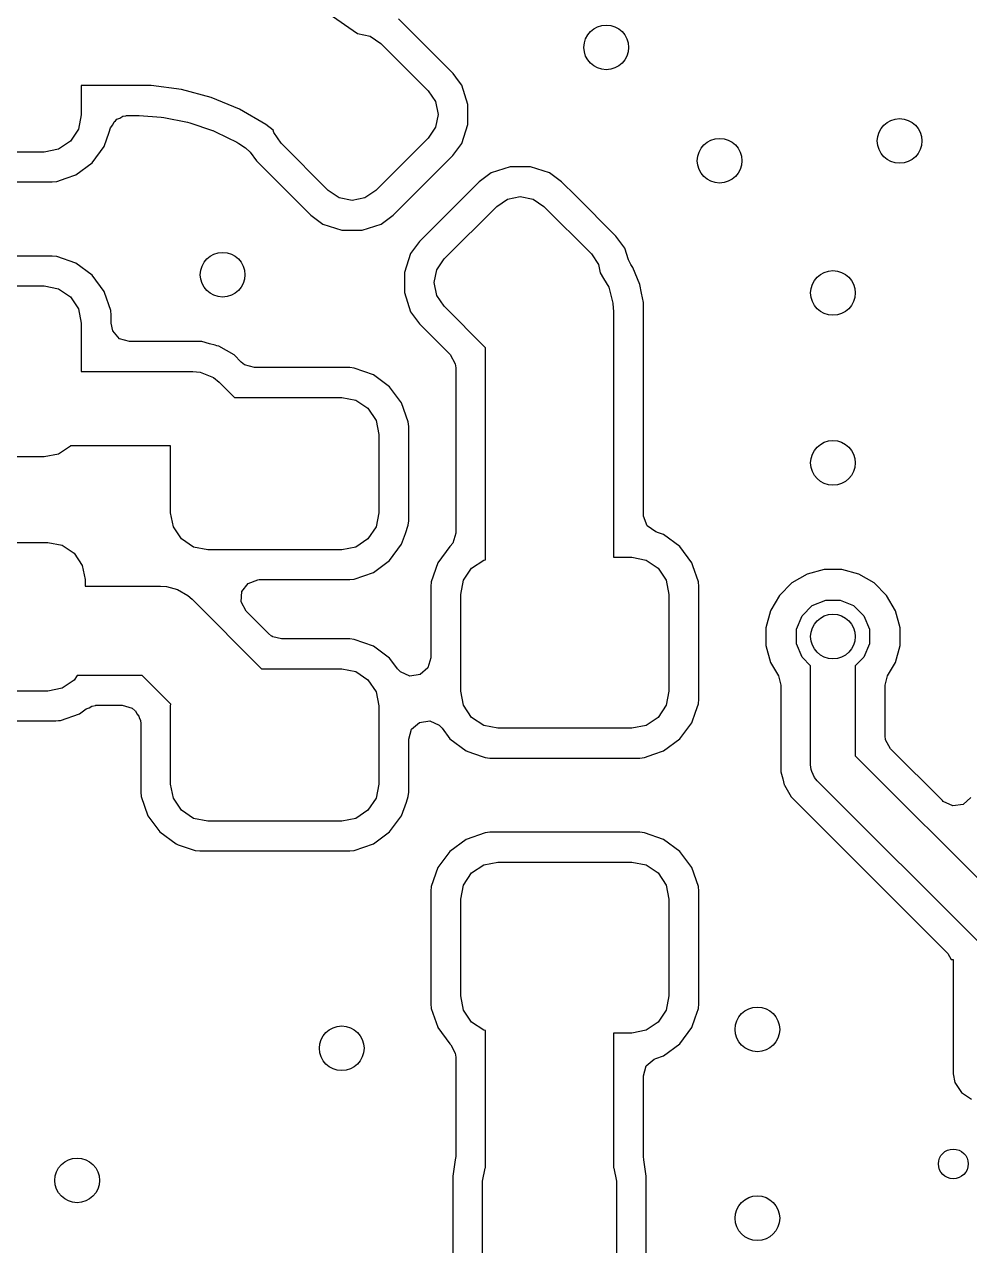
# Model space of a CAD drawing. Extents: x 4.94 to 6.9, y -4.14 to -2.94.
# Drawn here: x 5.7723 to 6.0224, y -3.698 to -3.3747 of the extents above; entities that cross this region are included whole.
import ezdxf

# ---------------------------------------------------------------- set-up
doc = ezdxf.new("R2010")
doc.units = 0
doc.header["$MEASUREMENT"] = 0
doc.layers.add('BLACK', color=7, linetype='CONTINUOUS')

msp = doc.modelspace()

# ---------------------------------------------------------------- linework, layer by layer
at = {"layer": 'BLACK', "linetype": 'CONTINUOUS'}
for p, q in [((5.85276, -3.37164), (5.86044, -3.3771)), ((5.88573, -3.38756), (5.87133, -3.37317)), ((5.86044, -3.3771), (5.86381, -3.37777)), ((5.86381, -3.37777), (5.86668, -3.37969)), ((5.86668, -3.37969), (5.87921, -3.39221)), ((5.88578, -3.38764), (5.88573, -3.38756)), ((5.88722, -3.38962), (5.88578, -3.38764)), ((5.80185, -3.39086), (5.7874, -3.39086)), ((5.7874, -3.39086), (5.7874, -3.39862)), ((5.8059, -3.39086), (5.80185, -3.39086)), ((5.80185, -3.39086), (5.80185, -3.39086)), ((5.80185, -3.39086), (5.80185, -3.39086)), ((5.81394, -3.39191), (5.8059, -3.39086)), ((5.88806, -3.39078), (5.88722, -3.38962)), ((5.8897, -3.39582), (5.88806, -3.39078)), ((5.82176, -3.39401), (5.81394, -3.39191)), ((5.82925, -3.39711), (5.82176, -3.39401)), ((5.87921, -3.39221), (5.88113, -3.39509)), ((5.83626, -3.40116), (5.82925, -3.39711)), ((5.88113, -3.39509), (5.88181, -3.39848)), ((5.8897, -3.40113), (5.8897, -3.39582)), ((5.7874, -3.39862), (5.78665, -3.40239)), ((5.79516, -3.40202), (5.7957, -3.40127)), ((5.7957, -3.40127), (5.79608, -3.40044)), ((5.79608, -3.40044), (5.79648, -3.40018)), ((5.79648, -3.40018), (5.79676, -3.39978)), ((5.79676, -3.39978), (5.79762, -3.39945)), ((5.79762, -3.39945), (5.79839, -3.39895)), ((5.79839, -3.39895), (5.79915, -3.39884)), ((5.79915, -3.39884), (5.79932, -3.39877)), ((5.79932, -3.39877), (5.79977, -3.39875)), ((5.79977, -3.39875), (5.80169, -3.39875)), ((5.80169, -3.39875), (5.80201, -3.39876)), ((5.80201, -3.39876), (5.8027, -3.39881)), ((5.8027, -3.39881), (5.80857, -3.39919)), ((5.80857, -3.39919), (5.8092, -3.39927)), ((5.8092, -3.39927), (5.81549, -3.40052)), ((5.81549, -3.40052), (5.81611, -3.40069)), ((5.81611, -3.40069), (5.8221, -3.40272)), ((5.83819, -3.40264), (5.83626, -3.40116)), ((5.88181, -3.39848), (5.88113, -3.40187)), ((5.88806, -3.40618), (5.8897, -3.40113)), ((5.78665, -3.40239), (5.78452, -3.40558)), ((5.79342, -3.407), (5.79474, -3.40323)), ((5.79474, -3.40323), (5.79516, -3.40202)), ((5.8221, -3.40272), (5.82218, -3.40275)), ((5.82218, -3.40275), (5.82277, -3.40299)), ((5.82277, -3.40299), (5.82603, -3.4046)), ((5.82603, -3.4046), (5.82852, -3.40583)), ((5.83832, -3.40326), (5.83819, -3.40264)), ((5.84024, -3.40613), (5.83832, -3.40326)), ((5.87921, -3.40474), (5.86529, -3.41866)), ((5.88113, -3.40187), (5.87921, -3.40474)), ((5.78133, -3.40772), (5.77756, -3.40846)), ((5.78452, -3.40558), (5.78133, -3.40772)), ((5.79024, -3.41131), (5.79342, -3.407)), ((5.82852, -3.40583), (5.82907, -3.40615)), ((5.82907, -3.40615), (5.82911, -3.40618)), ((5.82911, -3.40618), (5.83084, -3.40733)), ((5.83084, -3.40733), (5.83208, -3.40852)), ((5.85276, -3.41866), (5.84024, -3.40613)), ((5.88573, -3.40939), (5.88806, -3.40618)), ((5.77756, -3.40846), (5.74213, -3.40846)), ((5.83208, -3.40852), (5.83372, -3.41078)), ((5.83372, -3.41078), (5.84811, -3.42517)), ((5.86994, -3.42517), (5.88573, -3.40939)), ((5.78594, -3.41448), (5.79024, -3.41131)), ((5.89587, -3.41399), (5.89266, -3.41632)), ((5.90092, -3.41235), (5.89587, -3.41399)), ((5.89587, -3.41399), (5.89587, -3.41399)), ((5.90622, -3.41235), (5.90092, -3.41235)), ((5.90092, -3.41235), (5.90092, -3.41235)), ((5.90796, -3.41291), (5.90622, -3.41235)), ((5.90622, -3.41235), (5.90622, -3.41235)), ((5.91127, -3.41399), (5.90796, -3.41291)), ((5.91448, -3.41632), (5.91127, -3.41399)), ((5.91127, -3.41399), (5.91127, -3.41399)), ((5.73999, -3.41636), (5.7797, -3.41636)), ((5.7797, -3.41636), (5.78089, -3.41625)), ((5.78089, -3.41625), (5.78342, -3.41536)), ((5.78089, -3.41625), (5.78089, -3.41625)), ((5.78342, -3.41536), (5.78594, -3.41448)), ((5.89266, -3.41632), (5.87687, -3.43211)), ((5.89266, -3.41632), (5.89266, -3.41632)), ((5.91822, -3.42006), (5.91448, -3.41632)), ((5.91448, -3.41632), (5.91448, -3.41632)), ((5.85564, -3.42058), (5.85276, -3.41866)), ((5.85903, -3.42125), (5.85564, -3.42058)), ((5.86242, -3.42058), (5.85903, -3.42125)), ((5.86529, -3.41866), (5.86242, -3.42058)), ((5.89731, -3.42284), (5.90018, -3.42092)), ((5.90018, -3.42092), (5.90357, -3.42024)), ((5.90357, -3.42024), (5.90696, -3.42092)), ((5.90696, -3.42092), (5.90983, -3.42284)), ((5.92888, -3.43071), (5.91822, -3.42006)), ((5.88339, -3.43676), (5.89731, -3.42284)), ((5.90983, -3.42284), (5.92236, -3.43536)), ((5.84811, -3.42517), (5.85133, -3.42751)), ((5.86673, -3.42751), (5.86994, -3.42517)), ((5.85133, -3.42751), (5.85637, -3.42915)), ((5.85637, -3.42915), (5.85637, -3.42915)), ((5.85637, -3.42915), (5.86168, -3.42915)), ((5.86168, -3.42915), (5.86673, -3.42751)), ((5.86168, -3.42915), (5.86168, -3.42915)), ((5.87687, -3.43211), (5.87454, -3.43532)), ((5.87687, -3.43211), (5.87687, -3.43211)), ((5.93121, -3.43393), (5.92888, -3.43071)), ((5.7797, -3.436), (5.73999, -3.436)), ((5.78089, -3.43612), (5.7797, -3.436)), ((5.7797, -3.436), (5.7797, -3.436)), ((5.78594, -3.43788), (5.78089, -3.43612)), ((5.87454, -3.43532), (5.8729, -3.44037)), ((5.87454, -3.43532), (5.87454, -3.43532)), ((5.88147, -3.43963), (5.88339, -3.43676)), ((5.92236, -3.43536), (5.92428, -3.43824)), ((5.93222, -3.43703), (5.93121, -3.43393)), ((5.9328, -3.43823), (5.93222, -3.43703)), ((5.79024, -3.44106), (5.78594, -3.43788)), ((5.78594, -3.43788), (5.78594, -3.43788)), ((5.88079, -3.44302), (5.88147, -3.43963)), ((5.92428, -3.43824), (5.92471, -3.44041)), ((5.93331, -3.43899), (5.9328, -3.43823)), ((5.93518, -3.4435), (5.93331, -3.43899)), ((5.79342, -3.44536), (5.79024, -3.44106)), ((5.8729, -3.44037), (5.8729, -3.44037)), ((5.8729, -3.44037), (5.8729, -3.44567)), ((5.88147, -3.44641), (5.88079, -3.44302)), ((5.92471, -3.44041), (5.92474, -3.44044)), ((5.92474, -3.44044), (5.92474, -3.44044)), ((5.92474, -3.44044), (5.92559, -3.44191)), ((5.92559, -3.44191), (5.92695, -3.44427)), ((5.93564, -3.44583), (5.93518, -3.4435)), ((5.74213, -3.4439), (5.77756, -3.4439)), ((5.77756, -3.4439), (5.78133, -3.44465)), ((5.78133, -3.44465), (5.78452, -3.44678)), ((5.78452, -3.44678), (5.78665, -3.44997)), ((5.79353, -3.44567), (5.79342, -3.44536)), ((5.79518, -3.45041), (5.79353, -3.44567)), ((5.8729, -3.44567), (5.87454, -3.45072)), ((5.88339, -3.44928), (5.88147, -3.44641)), ((5.92695, -3.44427), (5.92807, -3.44846)), ((5.93613, -3.4483), (5.93564, -3.44583)), ((5.78665, -3.44997), (5.7874, -3.45374)), ((5.89436, -3.46026), (5.88339, -3.44928)), ((5.92807, -3.44846), (5.92809, -3.44854)), ((5.92809, -3.44854), (5.92824, -3.45075)), ((5.93613, -3.50441), (5.93613, -3.4483)), ((5.93613, -3.4483), (5.93613, -3.4483)), ((5.7953, -3.4516), (5.79518, -3.45041)), ((5.79518, -3.45041), (5.79518, -3.45041)), ((5.7953, -3.45376), (5.7953, -3.4516)), ((5.87454, -3.45072), (5.87454, -3.45072)), ((5.87454, -3.45072), (5.87454, -3.45072)), ((5.87454, -3.45072), (5.87687, -3.45393)), ((5.92824, -3.45075), (5.92824, -3.51575)), ((5.7874, -3.45374), (5.7874, -3.46654)), ((5.79574, -3.45579), (5.7953, -3.45376)), ((5.79754, -3.45787), (5.79574, -3.45579)), ((5.87687, -3.45393), (5.87687, -3.45393)), ((5.87687, -3.45393), (5.88504, -3.4621)), ((5.80018, -3.45864), (5.79754, -3.45787)), ((5.81926, -3.45864), (5.80018, -3.45864)), ((5.8213, -3.45919), (5.81926, -3.45864)), ((5.81926, -3.45864), (5.81926, -3.45864)), ((5.82279, -3.45959), (5.8213, -3.45919)), ((5.82328, -3.45972), (5.82279, -3.45959)), ((5.82279, -3.45959), (5.82279, -3.45959)), ((5.82378, -3.45985), (5.82328, -3.45972)), ((5.8258, -3.46102), (5.82378, -3.45985)), ((5.82782, -3.46219), (5.8258, -3.46102)), ((5.82974, -3.4641), (5.82782, -3.46219)), ((5.82782, -3.46219), (5.82782, -3.46219)), ((5.88504, -3.4621), (5.88635, -3.46451)), ((5.89436, -3.5164), (5.89436, -3.46026)), ((5.83055, -3.46476), (5.82974, -3.4641)), ((5.83319, -3.46553), (5.83055, -3.46476)), ((5.85844, -3.46553), (5.83319, -3.46553)), ((5.85963, -3.46564), (5.85844, -3.46553)), ((5.85844, -3.46553), (5.85844, -3.46553)), ((5.86468, -3.46741), (5.85963, -3.46564)), ((5.88635, -3.46451), (5.88647, -3.46555)), ((5.88647, -3.46555), (5.88647, -3.50937)), ((5.7874, -3.46654), (5.81693, -3.46654)), ((5.81693, -3.46654), (5.81885, -3.46672)), ((5.81885, -3.46672), (5.8224, -3.46819)), ((5.8224, -3.46819), (5.8224, -3.46819)), ((5.8224, -3.46819), (5.82389, -3.46942)), ((5.82389, -3.46942), (5.8279, -3.47343)), ((5.86898, -3.47058), (5.86468, -3.46741)), ((5.86468, -3.46741), (5.86468, -3.46741)), ((5.87216, -3.47489), (5.86898, -3.47058)), ((5.8279, -3.47343), (5.8563, -3.47343)), ((5.8563, -3.47343), (5.86007, -3.47417)), ((5.86007, -3.47417), (5.86326, -3.47631)), ((5.87392, -3.47993), (5.87216, -3.47489)), ((5.87216, -3.47489), (5.87216, -3.47489)), ((5.86326, -3.47631), (5.86539, -3.4795)), ((5.86539, -3.4795), (5.86614, -3.48327)), ((5.87404, -3.48113), (5.87392, -3.47993)), ((5.87392, -3.47993), (5.87392, -3.47993)), ((5.87404, -3.50607), (5.87404, -3.48113)), ((5.86614, -3.48327), (5.86614, -3.50394)), ((5.78133, -3.48842), (5.77756, -3.48917)), ((5.78452, -3.48629), (5.78133, -3.48842)), ((5.78457, -3.48622), (5.78452, -3.48629)), ((5.81102, -3.48622), (5.78457, -3.48622)), ((5.81102, -3.50394), (5.81102, -3.48622)), ((5.77756, -3.48917), (5.74213, -3.48917)), ((5.81177, -3.5077), (5.81102, -3.50394)), ((5.86614, -3.50394), (5.86539, -3.5077)), ((5.93615, -3.50485), (5.93613, -3.50441)), ((5.93717, -3.50741), (5.93615, -3.50485)), ((5.81391, -3.5109), (5.81177, -3.5077)), ((5.86539, -3.5077), (5.86326, -3.5109)), ((5.87317, -3.50943), (5.87392, -3.50727)), ((5.87392, -3.50727), (5.87404, -3.50607)), ((5.87392, -3.50727), (5.87392, -3.50727)), ((5.9394, -3.50901), (5.93717, -3.50741)), ((5.8171, -3.51303), (5.81391, -3.5109)), ((5.86326, -3.5109), (5.86007, -3.51303)), ((5.87216, -3.51232), (5.87317, -3.50943)), ((5.88647, -3.50937), (5.88569, -3.51201)), ((5.94017, -3.50928), (5.9394, -3.50901)), ((5.94145, -3.50973), (5.94017, -3.50928)), ((5.94575, -3.51291), (5.94145, -3.50973)), ((5.74114, -3.51181), (5.77854, -3.51181)), ((5.77854, -3.51181), (5.78231, -3.51256)), ((5.78231, -3.51256), (5.7855, -3.51469)), ((5.7855, -3.51469), (5.78764, -3.51789)), ((5.82087, -3.51378), (5.8171, -3.51303)), ((5.8563, -3.51378), (5.82087, -3.51378)), ((5.86007, -3.51303), (5.8563, -3.51378)), ((5.86898, -3.51662), (5.87216, -3.51232)), ((5.88495, -3.51291), (5.88178, -3.51721)), ((5.88504, -3.51283), (5.88495, -3.51291)), ((5.88569, -3.51201), (5.88504, -3.51283)), ((5.94893, -3.51721), (5.94575, -3.51291)), ((5.78764, -3.51789), (5.78839, -3.52165)), ((5.86468, -3.51979), (5.86898, -3.51662)), ((5.88178, -3.51721), (5.88001, -3.52226)), ((5.88178, -3.51721), (5.88178, -3.51721)), ((5.89068, -3.51863), (5.89387, -3.5165)), ((5.89387, -3.5165), (5.89436, -3.5164)), ((5.92824, -3.51575), (5.93307, -3.51575)), ((5.93307, -3.51575), (5.93684, -3.5165)), ((5.93684, -3.5165), (5.94003, -3.51863)), ((5.94921, -3.51802), (5.94893, -3.51721)), ((5.85963, -3.52156), (5.86216, -3.52068)), ((5.86216, -3.52068), (5.86468, -3.51979)), ((5.88854, -3.52182), (5.89068, -3.51863)), ((5.94003, -3.51863), (5.94216, -3.52182)), ((5.95069, -3.52226), (5.94921, -3.51802)), ((5.97945, -3.5202), (5.97541, -3.52254)), ((5.98396, -3.519), (5.97945, -3.5202)), ((5.97945, -3.5202), (5.97945, -3.5202)), ((5.97945, -3.5202), (5.97945, -3.5202)), ((5.98863, -3.519), (5.98396, -3.519)), ((5.99315, -3.5202), (5.98863, -3.519)), ((5.99719, -3.52254), (5.99315, -3.5202)), ((5.78839, -3.52165), (5.78839, -3.52343)), ((5.78839, -3.52343), (5.80837, -3.52343)), ((5.80837, -3.52343), (5.80991, -3.52353)), ((5.80991, -3.52353), (5.81289, -3.52432)), ((5.81289, -3.52432), (5.81556, -3.52587)), ((5.82988, -3.52485), (5.83153, -3.52265)), ((5.83153, -3.52265), (5.83411, -3.52169)), ((5.83411, -3.52169), (5.83446, -3.52167)), ((5.83446, -3.52167), (5.85844, -3.52167)), ((5.85844, -3.52167), (5.85963, -3.52156)), ((5.85963, -3.52156), (5.85963, -3.52156)), ((5.88001, -3.52226), (5.8799, -3.52345)), ((5.8799, -3.52345), (5.8799, -3.54239)), ((5.88001, -3.52226), (5.88001, -3.52226)), ((5.8878, -3.52559), (5.88854, -3.52182)), ((5.94216, -3.52182), (5.94291, -3.52559)), ((5.95081, -3.52345), (5.95069, -3.52226)), ((5.95069, -3.52226), (5.95069, -3.52226)), ((5.95081, -3.5344), (5.95081, -3.52345)), ((5.97541, -3.52254), (5.97211, -3.52584)), ((5.97541, -3.52254), (5.97541, -3.52254)), ((6.00049, -3.52584), (5.99719, -3.52254)), ((5.81556, -3.52587), (5.81672, -3.52688)), ((5.81672, -3.52688), (5.83511, -3.54528)), ((5.82969, -3.52759), (5.82988, -3.52485)), ((5.831, -3.53001), (5.82969, -3.52759)), ((5.8878, -3.55118), (5.8878, -3.52559)), ((5.94291, -3.52559), (5.94291, -3.55118)), ((5.97211, -3.52584), (5.96985, -3.52976)), ((5.97211, -3.52584), (5.97211, -3.52584)), ((5.98083, -3.52855), (5.98438, -3.52708)), ((5.98438, -3.52708), (5.98822, -3.52708)), ((5.98822, -3.52708), (5.99177, -3.52855)), ((6.00283, -3.52989), (6.00049, -3.52584)), ((5.83695, -3.53595), (5.831, -3.53001)), ((5.96977, -3.52989), (5.96856, -3.5344)), ((5.96985, -3.52976), (5.96977, -3.52989)), ((5.97812, -3.53126), (5.98083, -3.52855)), ((5.99177, -3.52855), (5.99448, -3.53126)), ((6.00404, -3.5344), (6.00283, -3.52989)), ((5.97665, -3.53481), (5.97812, -3.53126)), ((5.99448, -3.53126), (5.99595, -3.53481)), ((5.83776, -3.53661), (5.83695, -3.53595)), ((5.83786, -3.53664), (5.83776, -3.53661)), ((5.83806, -3.53678), (5.83786, -3.53664)), ((5.83924, -3.53704), (5.83806, -3.53678)), ((5.8404, -3.53738), (5.83924, -3.53704)), ((5.95081, -3.55332), (5.95081, -3.5344)), ((5.96856, -3.5344), (5.96856, -3.53907)), ((5.97665, -3.53865), (5.97665, -3.53481)), ((5.99595, -3.53481), (5.99595, -3.53865)), ((6.00404, -3.53907), (6.00404, -3.5344)), ((5.85844, -3.53738), (5.8404, -3.53738)), ((5.85963, -3.53749), (5.85844, -3.53738)), ((5.85844, -3.53738), (5.85844, -3.53738)), ((5.86468, -3.53926), (5.85963, -3.53749)), ((5.86898, -3.54244), (5.86468, -3.53926)), ((5.86468, -3.53926), (5.86468, -3.53926)), ((5.96856, -3.53907), (5.96977, -3.54358)), ((5.97812, -3.5422), (5.97665, -3.53865)), ((5.99595, -3.53865), (5.99448, -3.5422)), ((6.00283, -3.54358), (6.00404, -3.53907)), ((5.87065, -3.5447), (5.86898, -3.54244)), ((5.8799, -3.54239), (5.87913, -3.54503)), ((5.96977, -3.54358), (5.97185, -3.54717)), ((5.98039, -3.54448), (5.97812, -3.5422)), ((5.99448, -3.5422), (5.9922, -3.54448)), ((6.00075, -3.54717), (6.00283, -3.54358)), ((5.83511, -3.54528), (5.8563, -3.54528)), ((5.8563, -3.54528), (5.86007, -3.54602)), ((5.86007, -3.54602), (5.86326, -3.54816)), ((5.87109, -3.54529), (5.87065, -3.5447)), ((5.87182, -3.54608), (5.87109, -3.54529)), ((5.87432, -3.54723), (5.87182, -3.54608)), ((5.87705, -3.54683), (5.87432, -3.54723)), ((5.87913, -3.54503), (5.87705, -3.54683)), ((5.98039, -3.57075), (5.98039, -3.54448)), ((5.9922, -3.54448), (5.9922, -3.5683)), ((5.7855, -3.5483), (5.78231, -3.55043)), ((5.78634, -3.54705), (5.7855, -3.5483)), ((5.80347, -3.54705), (5.78634, -3.54705)), ((5.81111, -3.55468), (5.80347, -3.54705)), ((5.86326, -3.54816), (5.86539, -3.55135)), ((5.97185, -3.54717), (5.9725, -3.54961)), ((5.9725, -3.54961), (5.9725, -3.57256)), ((6.0001, -3.54961), (6.00075, -3.54717)), ((6.0001, -3.56301), (6.0001, -3.54961)), ((5.77854, -3.55118), (5.74114, -3.55118)), ((5.78231, -3.55043), (5.77854, -3.55118)), ((5.86539, -3.55135), (5.86614, -3.55512)), ((5.88854, -3.55495), (5.8878, -3.55118)), ((5.94291, -3.55118), (5.94216, -3.55495)), ((5.95069, -3.55452), (5.95081, -3.55332)), ((5.78692, -3.5572), (5.78869, -3.55589)), ((5.78869, -3.55589), (5.78949, -3.5556)), ((5.78949, -3.5556), (5.79021, -3.55514)), ((5.79021, -3.55514), (5.79111, -3.55501)), ((5.79111, -3.55501), (5.79127, -3.55495)), ((5.79127, -3.55495), (5.79159, -3.55494)), ((5.79159, -3.55494), (5.79818, -3.55494)), ((5.79818, -3.55494), (5.80082, -3.55572)), ((5.80082, -3.55572), (5.80163, -3.55637)), ((5.80163, -3.55637), (5.8017, -3.55644)), ((5.8017, -3.55644), (5.80213, -3.55723)), ((5.81102, -3.55512), (5.81111, -3.55468)), ((5.81102, -3.57579), (5.81102, -3.55512)), ((5.86614, -3.55512), (5.86614, -3.57579)), ((5.89068, -3.55814), (5.88854, -3.55495)), ((5.94216, -3.55495), (5.94003, -3.55814)), ((5.94893, -3.55956), (5.94992, -3.55674)), ((5.94992, -3.55674), (5.95069, -3.55452)), ((5.95069, -3.55452), (5.95069, -3.55452)), ((5.73901, -3.55907), (5.78068, -3.55907)), ((5.78068, -3.55907), (5.78136, -3.55901)), ((5.78136, -3.55901), (5.78188, -3.55896)), ((5.78188, -3.55896), (5.78692, -3.5572)), ((5.80213, -3.55723), (5.80262, -3.55779)), ((5.80262, -3.55779), (5.80269, -3.55825)), ((5.80269, -3.55825), (5.80302, -3.55885)), ((5.80302, -3.55885), (5.80313, -3.55989)), ((5.80313, -3.55989), (5.80313, -3.57792)), ((5.87481, -3.56127), (5.87689, -3.55946)), ((5.87689, -3.55946), (5.87961, -3.55907)), ((5.87961, -3.55907), (5.88211, -3.56022)), ((5.89387, -3.56027), (5.89068, -3.55814)), ((5.94003, -3.55814), (5.93684, -3.56027)), ((5.94575, -3.56386), (5.94893, -3.55956)), ((5.87404, -3.5639), (5.87481, -3.56127)), ((5.88211, -3.56022), (5.88285, -3.56101)), ((5.88285, -3.56101), (5.88495, -3.56386)), ((5.89764, -3.56102), (5.89387, -3.56027)), ((5.93307, -3.56102), (5.89764, -3.56102)), ((5.93684, -3.56027), (5.93307, -3.56102)), ((6.00021, -3.56405), (6.0001, -3.56301)), ((5.87404, -3.57792), (5.87404, -3.5639)), ((5.88495, -3.56386), (5.88926, -3.56704)), ((5.94145, -3.56704), (5.94575, -3.56386)), ((6.00153, -3.56646), (6.00021, -3.56405)), ((5.88926, -3.56704), (5.89094, -3.56763)), ((5.89094, -3.56763), (5.8943, -3.5688)), ((5.8943, -3.5688), (5.8955, -3.56892)), ((5.8955, -3.56892), (5.8955, -3.56892)), ((5.8955, -3.56892), (5.93521, -3.56892)), ((5.93521, -3.56892), (5.93641, -3.5688)), ((5.93641, -3.5688), (5.93893, -3.56792)), ((5.93641, -3.5688), (5.93641, -3.5688)), ((5.93893, -3.56792), (5.94145, -3.56704)), ((5.9922, -3.5683), (6.0361, -3.6122)), ((6.01525, -3.58018), (6.00153, -3.56646)), ((5.9725, -3.57256), (5.973, -3.57443)), ((5.98051, -3.5719), (5.98039, -3.57075)), ((5.98073, -3.57243), (5.98051, -3.5719)), ((5.98139, -3.57403), (5.98073, -3.57243)), ((5.81177, -3.57955), (5.81102, -3.57579)), ((5.86614, -3.57579), (5.86539, -3.57955)), ((5.973, -3.57443), (5.973, -3.57443)), ((5.973, -3.57443), (5.973, -3.57443)), ((5.973, -3.57443), (5.97343, -3.57603)), ((5.97343, -3.57603), (5.97344, -3.57607)), ((5.97344, -3.57607), (5.97526, -3.57922)), ((5.98212, -3.57492), (5.98139, -3.57403)), ((6.02602, -3.61882), (5.98212, -3.57492)), ((5.80313, -3.57792), (5.80324, -3.57912)), ((5.80324, -3.57912), (5.80324, -3.57912)), ((5.80324, -3.57912), (5.80501, -3.58417)), ((5.87342, -3.58057), (5.87392, -3.57912)), ((5.87392, -3.57912), (5.87404, -3.57792)), ((5.87392, -3.57912), (5.87392, -3.57912)), ((5.97526, -3.57922), (5.97526, -3.57922)), ((5.97526, -3.57922), (6.0167, -3.62066)), ((6.02281, -3.57937), (6.02073, -3.58117)), ((5.81391, -3.58275), (5.81177, -3.57955)), ((5.86539, -3.57955), (5.86326, -3.58275)), ((5.87216, -3.58417), (5.87342, -3.58057)), ((6.0155, -3.58042), (6.01525, -3.58018)), ((6.01801, -3.58156), (6.0155, -3.58042)), ((6.02073, -3.58117), (6.01801, -3.58156)), ((5.80501, -3.58417), (5.80501, -3.58417)), ((5.80501, -3.58417), (5.80818, -3.58847)), ((5.8171, -3.58488), (5.81391, -3.58275)), ((5.82087, -3.58563), (5.8171, -3.58488)), ((5.8563, -3.58563), (5.82087, -3.58563)), ((5.86007, -3.58488), (5.8563, -3.58563)), ((5.86326, -3.58275), (5.86007, -3.58488)), ((5.86898, -3.58847), (5.87216, -3.58417)), ((5.80818, -3.58847), (5.81248, -3.59165)), ((5.86468, -3.59165), (5.86898, -3.58847)), ((5.8943, -3.58868), (5.88926, -3.59044)), ((5.8955, -3.58856), (5.8943, -3.58868)), ((5.8943, -3.58868), (5.8943, -3.58868)), ((5.93521, -3.58856), (5.8955, -3.58856)), ((5.8955, -3.58856), (5.8955, -3.58856)), ((5.93641, -3.58868), (5.93521, -3.58856)), ((5.93521, -3.58856), (5.93521, -3.58856)), ((5.94145, -3.59044), (5.93641, -3.58868)), ((5.81248, -3.59165), (5.81306, -3.59185)), ((5.81306, -3.59185), (5.81753, -3.59341)), ((5.86216, -3.59253), (5.86468, -3.59165)), ((5.88926, -3.59044), (5.88495, -3.59362)), ((5.88926, -3.59044), (5.88926, -3.59044)), ((5.94575, -3.59362), (5.94145, -3.59044)), ((5.94145, -3.59044), (5.94145, -3.59044)), ((5.81753, -3.59341), (5.81873, -3.59352)), ((5.81873, -3.59352), (5.81873, -3.59352)), ((5.81873, -3.59352), (5.85844, -3.59352)), ((5.85844, -3.59352), (5.85963, -3.59341)), ((5.85963, -3.59341), (5.86216, -3.59253)), ((5.85963, -3.59341), (5.85963, -3.59341)), ((5.88495, -3.59362), (5.88178, -3.59792)), ((5.94816, -3.59687), (5.94575, -3.59362)), ((5.88178, -3.59792), (5.88001, -3.60296)), ((5.88178, -3.59792), (5.88178, -3.59792)), ((5.89068, -3.59934), (5.89387, -3.59721)), ((5.89387, -3.59721), (5.89764, -3.59646)), ((5.89764, -3.59646), (5.93307, -3.59646)), ((5.93307, -3.59646), (5.93684, -3.59721)), ((5.93684, -3.59721), (5.94003, -3.59934)), ((5.94893, -3.59792), (5.94816, -3.59687)), ((5.95069, -3.60296), (5.94893, -3.59792)), ((5.94893, -3.59792), (5.94893, -3.59792)), ((5.88854, -3.60253), (5.89068, -3.59934)), ((5.94003, -3.59934), (5.94216, -3.60253)), ((5.88001, -3.60296), (5.8799, -3.60416)), ((5.8799, -3.60416), (5.8799, -3.63403)), ((5.88001, -3.60296), (5.88001, -3.60296)), ((5.8878, -3.6063), (5.88854, -3.60253)), ((5.94216, -3.60253), (5.94291, -3.6063)), ((5.95081, -3.60416), (5.95069, -3.60296)), ((5.95069, -3.60296), (5.95069, -3.60296)), ((5.95081, -3.63403), (5.95081, -3.60416)), ((5.8878, -3.63189), (5.8878, -3.6063)), ((5.94291, -3.6063), (5.94291, -3.63189)), ((6.0167, -3.62066), (6.01756, -3.62224)), ((6.01756, -3.62224), (6.01815, -3.62224)), ((6.01815, -3.62224), (6.01815, -3.65177)), ((5.8799, -3.63403), (5.88001, -3.63522)), ((5.88854, -3.63566), (5.8878, -3.63189)), ((5.94291, -3.63189), (5.94216, -3.63566)), ((5.95069, -3.63522), (5.95081, -3.63403)), ((5.88001, -3.63522), (5.88001, -3.63522)), ((5.88001, -3.63522), (5.88176, -3.6402)), ((5.89068, -3.63885), (5.88854, -3.63566)), ((5.94216, -3.63566), (5.94003, -3.63885)), ((5.94983, -3.63769), (5.95069, -3.63522)), ((5.95069, -3.63522), (5.95069, -3.63522)), ((5.88176, -3.6402), (5.88178, -3.64027)), ((5.88178, -3.64027), (5.88495, -3.64457)), ((5.89387, -3.64098), (5.89068, -3.63885)), ((5.94003, -3.63885), (5.93684, -3.64098)), ((5.94575, -3.64457), (5.94893, -3.64027)), ((5.94893, -3.64027), (5.94983, -3.63769)), ((5.89436, -3.64108), (5.89387, -3.64098)), ((5.89436, -3.67736), (5.89436, -3.64108)), ((5.93307, -3.64173), (5.92824, -3.64173)), ((5.92824, -3.64173), (5.92824, -3.67736)), ((5.93684, -3.64098), (5.93307, -3.64173)), ((5.88495, -3.64457), (5.88495, -3.64457)), ((5.88495, -3.64457), (5.88504, -3.64465)), ((5.88504, -3.64465), (5.8851, -3.64477)), ((5.8851, -3.64477), (5.88517, -3.64487)), ((5.88517, -3.64487), (5.88516, -3.64488)), ((5.88516, -3.64488), (5.88635, -3.64707)), ((5.88635, -3.64707), (5.88647, -3.64811)), ((5.94145, -3.64775), (5.94575, -3.64457)), ((5.88647, -3.64811), (5.88647, -3.67441)), ((5.93613, -3.65307), (5.93691, -3.65043)), ((5.93691, -3.65043), (5.93899, -3.64863)), ((5.93899, -3.64863), (5.9394, -3.64847)), ((5.9394, -3.64847), (5.94145, -3.64775)), ((5.93613, -3.67441), (5.93613, -3.65307)), ((6.01815, -3.65177), (6.01813, -3.65177)), ((6.01813, -3.65177), (6.01813, -3.65255)), ((6.01813, -3.65255), (6.01859, -3.65485)), ((6.01859, -3.65485), (6.01859, -3.65485)), ((6.01859, -3.65485), (6.02033, -3.65746)), ((6.02033, -3.65746), (6.02294, -3.65921)), ((5.88637, -3.67528), (5.88569, -3.67959)), ((5.88647, -3.67441), (5.88633, -3.67528)), ((5.88633, -3.67528), (5.88637, -3.67528)), ((5.93627, -3.67528), (5.93613, -3.67441)), ((5.93691, -3.67959), (5.93623, -3.67528)), ((5.93623, -3.67528), (5.93627, -3.67528)), ((5.88569, -3.67959), (5.88569, -3.70191)), ((5.89358, -3.68091), (5.89426, -3.67752)), ((5.89426, -3.67752), (5.89436, -3.67736)), ((5.92824, -3.67736), (5.92834, -3.67752)), ((5.92834, -3.67752), (5.92902, -3.68091)), ((5.93691, -3.70191), (5.93691, -3.67959)), ((5.89358, -3.70059), (5.89358, -3.68091)), ((5.92902, -3.68091), (5.92902, -3.70059))]:
    msp.add_line(p, q, dxfattribs=at)
at = {"layer": 'BLACK'}
for centre, radius in [((5.9263, -3.38075), 0.00591), ((6.00394, -3.40551), 0.00591), ((5.9563, -3.41075), 0.00591), ((5.8248, -3.44094), 0.00591), ((5.9863, -3.44575), 0.00591), ((5.9863, -3.49075), 0.00591), ((5.9863, -3.53673), 0.00591), ((5.9663, -3.64075), 0.00591), ((5.8563, -3.64575), 0.00591), ((6.01815, -3.67638), 0.00394), ((5.7863, -3.68075), 0.00591), ((5.9663, -3.69075), 0.00591)]:
    msp.add_circle(centre, radius, dxfattribs=at)
at = {"layer": 'WHITE'}
for centre, radius in [((5.9263, -3.38075), 0.00591), ((6.00394, -3.40551), 0.00591), ((5.9563, -3.41075), 0.00591), ((5.8248, -3.44094), 0.00591), ((5.9863, -3.44575), 0.00591), ((5.9863, -3.49075), 0.00591), ((5.9863, -3.53673), 0.00591), ((5.9663, -3.64075), 0.00591), ((5.8563, -3.64575), 0.00591), ((6.01815, -3.67638), 0.00394), ((5.7863, -3.68075), 0.00591), ((5.9663, -3.69075), 0.00591)]:
    msp.add_circle(centre, radius, dxfattribs=at)

doc.saveas('drawing.dxf')
